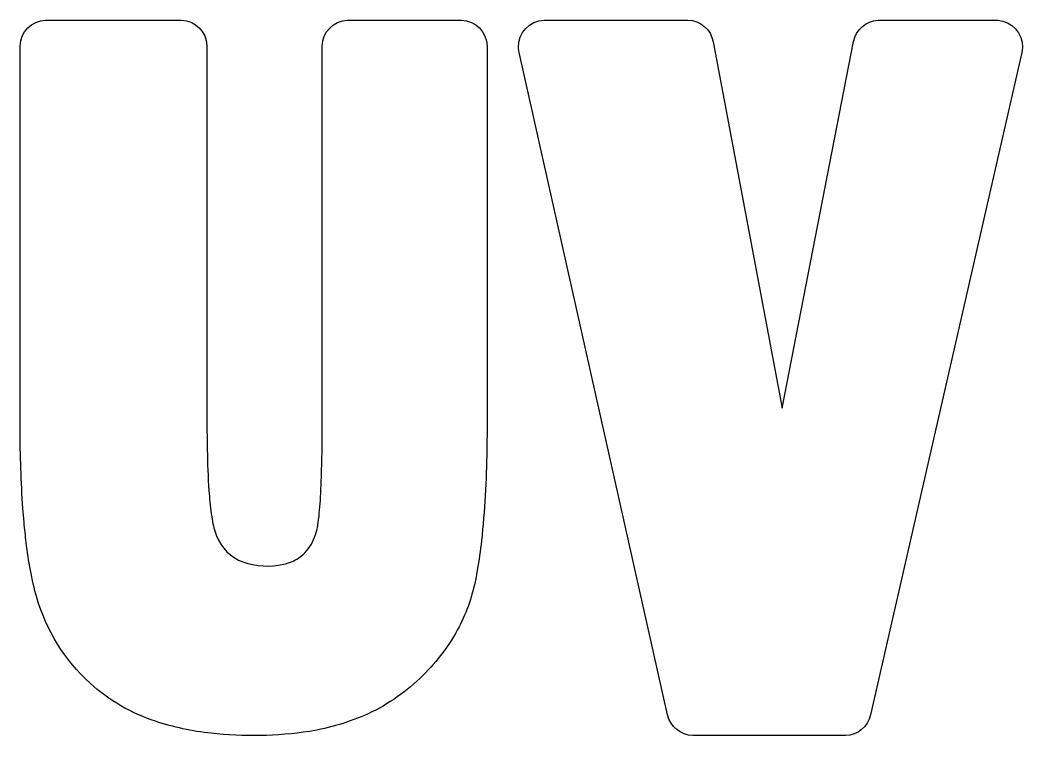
# Model space of a CAD drawing. Extents: x 0 to 1631, y -1 to 1036.
# Drawn here: x 0 to 716, y -1 to 510 of the extents above; entities that cross this region are included whole.
import ezdxf

# ---------------------------------------------------------------- set-up
doc = ezdxf.new("R2010")
doc.units = 0
doc.header["$MEASUREMENT"] = 0
doc.layers.add('Layer 1', color=7, linetype='Continuous', lineweight=0)

msp = doc.modelspace()

# ---------------------------------------------------------------- linework, layer by layer
at = {"layer": 'Layer 1', "color": 1, "lineweight": 25, "true_color": 0xff0000}
for points, knots in [([(233.39, 510.25), (223.46, 509.81), (215.59, 501.71), (215.43, 491.77), (215.43, 491.77), (215.43, 215.49), (215.43, 215.49), (215.38, 200.33), (214.98, 185.17), (214.23, 170.03), (213.89, 163.93), (213.36, 157.85), (212.62, 151.79), (211.97, 147.11), (210.61, 142.56), (208.61, 138.28), (206.25, 133.58), (202.76, 129.54), (198.45, 126.53), (195.27, 124.41), (191.7, 122.95), (187.95, 122.22), (178.3, 120.05), (168.24, 120.62), (158.9, 123.86), (150.2, 127.03), (143.34, 133.87), (140.14, 142.57), (138.65, 146.27), (137.6, 150.14), (137.02, 154.08), (136.06, 159.62), (135.38, 165.2), (134.97, 170.8), (134.17, 180.71), (133.68, 190.65), (133.52, 200.6), (133.34, 207.78), (133.24, 214.96), (133.23, 222.14), (133.23, 222.14), (133.23, 492.09), (133.23, 492.09), (132.86, 502.01), (124.88, 509.96), (114.95, 510.27), (114.95, 510.27), (18.23, 510.27), (18.23, 510.27), (8.21, 509.92), (0.21, 501.8), (0, 491.77), (0, 491.77), (0, 218.76), (0, 218.76), (0.06, 199.82), (0.72, 180.89), (2, 162), (2.27, 158.76), (2.54, 155.49), (2.79, 152.25), (2.79, 152.25), (2.83, 152.04), (2.83, 152.04), (3.25, 147.26), (3.77, 142.49), (4.4, 137.73), (5.8, 124.47), (8.3, 111.35), (11.88, 98.5), (18.7, 75.01), (31.86, 53.85), (49.91, 37.34), (63.38, 25.12), (79.29, 15.89), (96.58, 10.24), (109.44, 5.97), (122.72, 3.11), (136.2, 1.72), (159.51, -0.93), (183.07, -0.51), (206.27, 2.96), (220.73, 5.32), (234.82, 9.55), (248.18, 15.55), (262.68, 22.33), (275.89, 31.6), (287.18, 42.94), (297.53, 53.07), (306.24, 64.73), (313.01, 77.53), (318.58, 88.35), (322.57, 99.92), (324.85, 111.88), (324.85, 111.88), (326.01, 117.94), (326.01, 117.94), (326.01, 117.94), (326.03, 118.03), (326.03, 118.03), (327.22, 124.92), (328.21, 131.85), (329, 138.8), (331.24, 160.42), (332.5, 182.13), (332.79, 203.86), (332.92, 210.29), (333.01, 216.71), (333.06, 223.14), (333.06, 223.14), (333.06, 491.88), (333.06, 491.88), (332.79, 501.88), (324.78, 509.94), (314.78, 510.27), (314.78, 510.27), (233.62, 510.27), (233.62, 510.27), (233.62, 510.27), (233.39, 510.25), (233.39, 510.25)], [0, 0, 0, 0, 1, 1, 1, 2, 2, 2, 3, 3, 3, 4, 4, 4, 5, 5, 5, 6, 6, 6, 7, 7, 7, 8, 8, 8, 9, 9, 9, 10, 10, 10, 11, 11, 11, 12, 12, 12, 13, 13, 13, 14, 14, 14, 15, 15, 15, 16, 16, 16, 17, 17, 17, 18, 18, 18, 19, 19, 19, 20, 20, 20, 21, 21, 21, 22, 22, 22, 23, 23, 23, 24, 24, 24, 25, 25, 25, 26, 26, 26, 27, 27, 27, 28, 28, 28, 29, 29, 29, 30, 30, 30, 31, 31, 31, 32, 32, 32, 33, 33, 33, 34, 34, 34, 35, 35, 35, 36, 36, 36, 37, 37, 37, 38, 38, 38, 39, 39, 39, 40, 40, 40, 40]), ([(611.79, 510.23), (603.14, 509.71), (595.95, 503.41), (594.3, 494.9), (594.3, 494.9), (543.42, 233.55), (543.42, 233.55), (543.42, 233.55), (494.23, 494.81), (494.23, 494.81), (492.57, 503.57), (485.04, 510), (476.13, 510.26), (476.13, 510.26), (373.65, 510.26), (373.65, 510.26), (363.26, 509.85), (355.12, 501.18), (355.38, 490.78), (355.41, 489.55), (355.56, 488.32), (355.83, 487.13), (355.83, 487.13), (461.71, 14.81), (461.71, 14.81), (463.66, 6.34), (471.09, 0.25), (479.78, 0.02), (479.78, 0.02), (588.47, 0.02), (588.47, 0.02), (597.15, 0.24), (604.58, 6.32), (606.5, 14.78), (606.5, 14.78), (714.22, 487.08), (714.22, 487.08), (716.48, 497.01), (710.5, 506.96), (700.66, 509.6), (699.25, 509.96), (697.8, 510.18), (696.35, 510.26), (696.35, 510.26), (612.26, 510.26), (612.26, 510.26), (612.26, 510.26), (611.79, 510.23), (611.79, 510.23)], [0, 0, 0, 0, 1, 1, 1, 2, 2, 2, 3, 3, 3, 4, 4, 4, 5, 5, 5, 6, 6, 6, 7, 7, 7, 8, 8, 8, 9, 9, 9, 10, 10, 10, 11, 11, 11, 12, 12, 12, 13, 13, 13, 14, 14, 14, 15, 15, 15, 16, 16, 16, 16])]:
    msp.add_open_spline(points, degree=3, knots=knots, dxfattribs=at)

doc.saveas('drawing.dxf')
